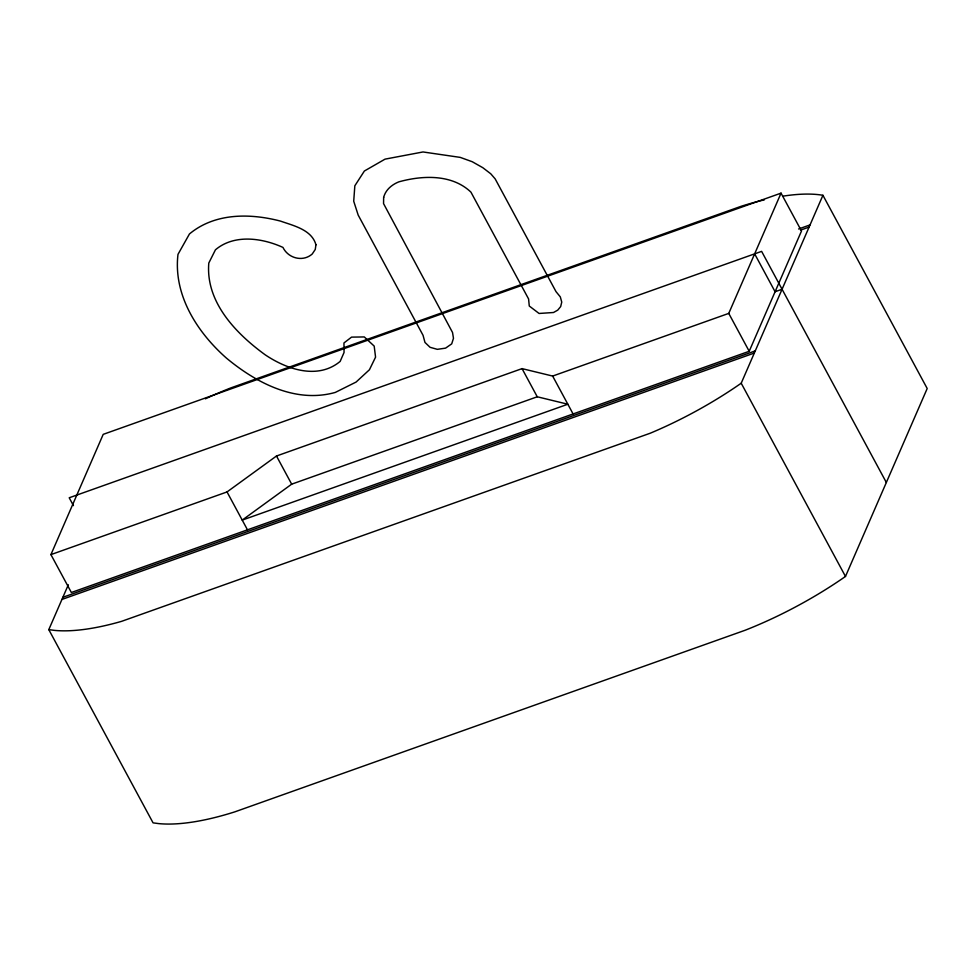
<?xml version="1.0" encoding="UTF-8"?>
<svg xmlns="http://www.w3.org/2000/svg" width="976" height="976" viewBox="0 0 976 976"><rect width="100%" height="100%" fill="white"/><g stroke="black" fill="none" stroke-linecap="round" stroke-linejoin="round"><path stroke-width="1.46" d="M50.923 554.612L103.212 434.357L781.044 193.138L801.491 231.019L749.202 351.287L71.37 592.505L50.923 554.612L227.03 491.941L276.489 456.012L522.05 368.623L552.648 376.065L728.755 313.394L781.044 193.138M783.252 196.115A177.315 61.695 -28.4 0 1 822.927 195.285L927.2 388.521L845.484 576.45A177.315 61.695 -28.4 0 1 745.103 630.264L234.85 811.849A177.315 61.695 -28.4 0 1 158.661 823.598L153.073 822.866L48.8 629.63L68.32 584.783M48.8 629.63L54.388 630.374A177.315 61.695 -28.4 0 0 121.695 621.309L650.199 433.234A177.315 61.695 -28.4 0 0 741.211 383.214L822.927 195.285M291.678 484.169L242.219 520.11L567.849 404.223L537.251 396.781L291.678 484.169L276.489 456.012M798.575 228.994L810.068 224.895M800.491 230.153L809.116 227.079M782.069 289.25L775.09 291.739L754.643 253.845M62.867 597.3L755.278 350.884M61.939 599.447L754.35 353.031M73.444 505.617L69.211 497.772L761.622 251.369L886.342 482.486M728.755 313.394L749.202 351.287M741.211 383.214L845.484 576.45M552.648 376.065L573.095 413.958M522.05 368.623L537.251 396.781M227.03 491.941L247.477 529.834M764.391 199.836A177.315 61.695 -28.4 0 0 741.162 206.29L230.909 387.875A177.315 61.695 -28.4 0 0 205.375 398.818M383.641 197.506L383.556 203.618L452.522 332.462L453.474 338.294L451.705 343.869L445.568 348.139L437.321 349.335L430.074 347.31L424.975 342.442L423.047 335.305L358.18 215.086L353.715 201.215L354.837 185.782L364.39 171.007L385.056 159.137L423.023 151.963L460.257 157.392L472.238 161.723L482.803 167.689L490.769 173.801L495.149 178.852L556.015 291.641L560.309 296.887L561.749 302.096L560.675 306.574L557.735 310.136L553.514 312.503L539.069 313.467L529.273 306.013L528.589 298.961L470.944 192.15C451.949 173.984 422.462 175.29 398.794 181.865C391.791 184.708 385.496 189.893 383.641 197.506M315.943 244.793L315.26 249.466L312.21 254.028C302.865 262.263 288.201 258.335 282.955 247.416C262.105 237.924 234.167 233.911 215.44 249.807L208.803 263.032C205.46 302.035 235.924 333.536 265.216 354.825C286.785 369.343 317.7 380.042 340.16 361.413L344.052 352.482L343.955 342.954L351.555 337.123L364.292 336.94L374.186 346.09L375.565 357.155L369.428 369.758L356.081 382.067L335.317 392.413C295.655 403.588 256.31 382.934 226.444 358.119C197.103 332.243 173.167 294.911 177.986 254.37L189.454 233.959C214.879 212.792 250.027 213.146 280.502 221.101C293.434 225.676 311.771 229.653 315.943 244.793"/></g></svg>
